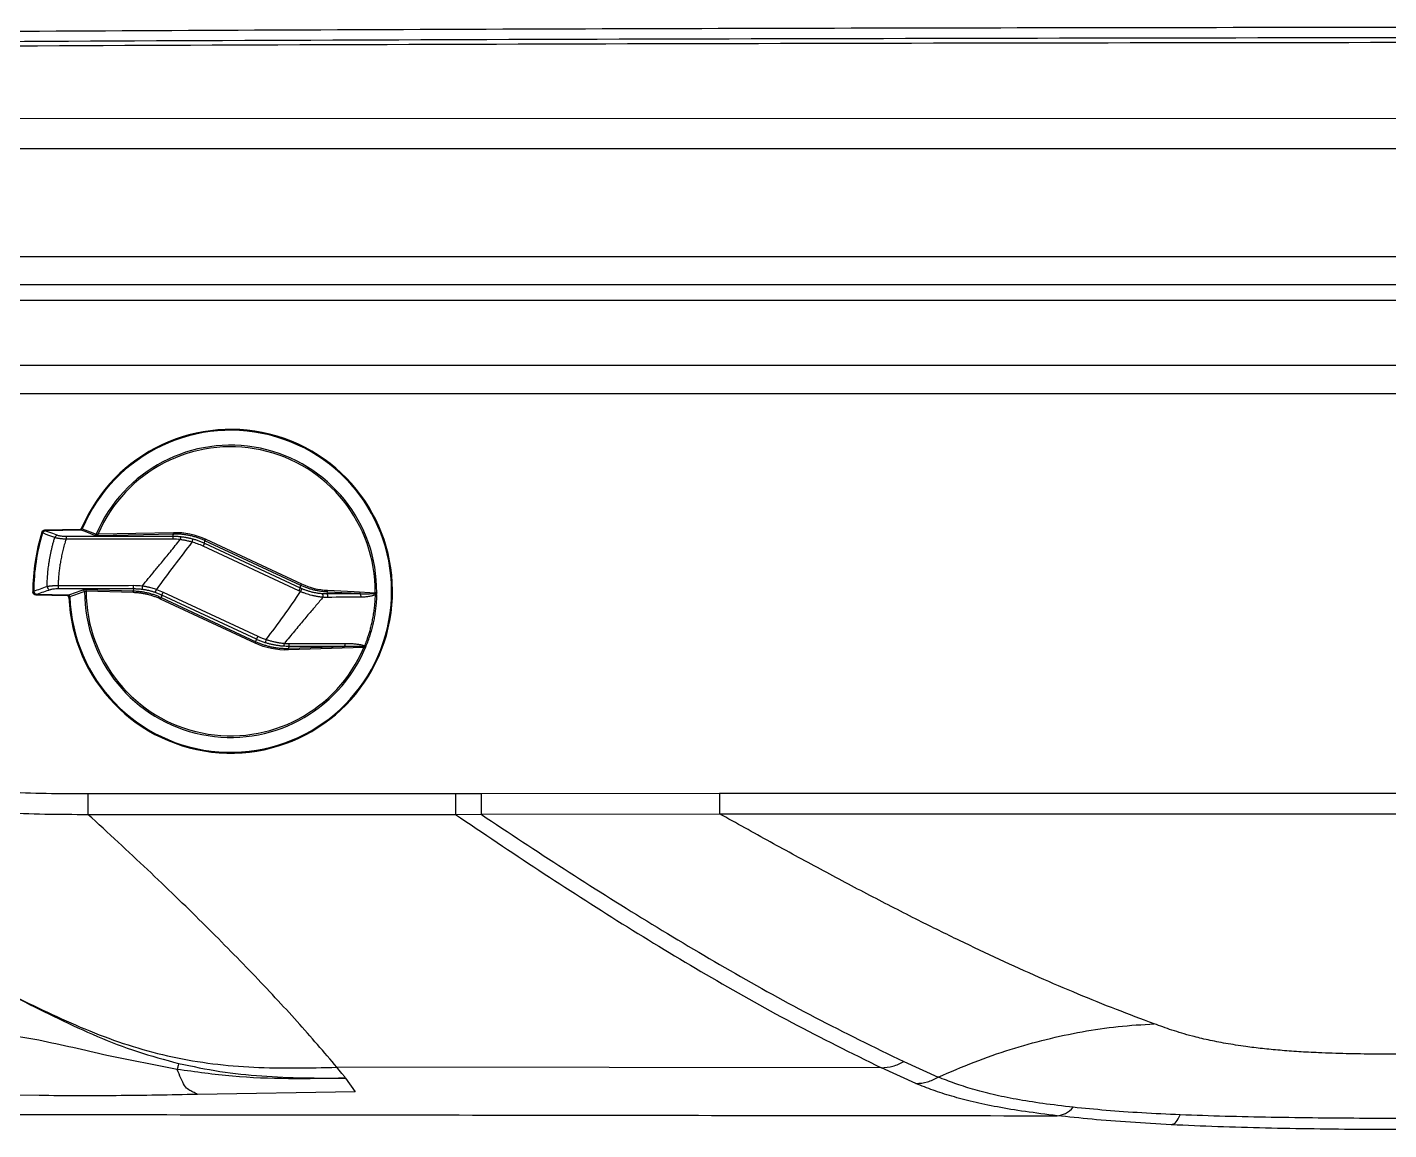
# Model space of a CAD drawing. Header units: inches. Extents: x 2 to 87, y 6 to 129.
# Drawn here: x 30.88 to 42.02, y 77.8 to 86.82 of the extents above; entities that cross this region are included whole.
import ezdxf

# ---------------------------------------------------------------- set-up
doc = ezdxf.new("R2010")
doc.units = ezdxf.units.IN
doc.header["$MEASUREMENT"] = 0
doc.layers.add('1', color=4, linetype='Continuous')
doc.layers.add('BDIM_CYAN', color=4, linetype='Continuous')

# ---------------------------------------------------------------- blocks, each defined once
blk = doc.blocks.new('1774501 top')
at = {"layer": 'BDIM_CYAN'}
for p, q in [((-39.15, 12.12), (-39.1, 12.11)), ((-38.6, 12.75), (-31.3, 12.9)), ((-31.21, 12.76), (-38.46, 12.6)), ((-38.46, 12.61), (-31.21, 12.76)), ((-38.46, 12.61), (-38.46, 12.6)), ((-31.21, 12.76), (-31.21, 12.76)), ((-30.84, 12.97), (-30.88, 12.99)), ((-27.57, 11.92), (-11.9, 12.25)), ((-27.56, 11.56), (-27.57, 11.92)), ((-11.9, 11.9), (-27.56, 11.56)), ((-11.99, 11.46), (-11.9, 11.9)), ((-11.9, 11.9), (-11.9, 12.25)), ((-7.86, 10.89), (-8.04, 10.23)), ((-5.45, 10.01), (-5.74, 9.39)), ((14.18, 0.1), (-5.74, 9.39)), ((-5.45, 10.01), (-5.34, 10.51)), ((-5.45, 10.01), (14.48, 0.73)), ((-5.34, 10.51), (-5.19, 10.84)), ((14.6, 1.22), (-5.34, 10.51)), ((-5.19, 10.84), (14.75, 1.54)), ((-40.98, 0.05), (-40.93, 0.05)), ((-30.04, 0), (-30.03, 0.35)), ((-30.03, 0.35), (-20.28, 0.09)), ((-20.29, -0.27), (-20.28, 0.09)), ((-20.18, 0.48), (-20.28, 0.09)), ((-15.67, -0.25), (-15.45, 0.4)), ((14.48, 0.73), (14.18, 0.1)), ((14.48, 0.73), (14.6, 1.22)), ((14.8, 0.58), (14.52, -0.05)), ((14.6, 1.22), (14.75, 1.54)), ((20.11, -0.15), (20.13, 0.2)), ((-33.96, -0.96), (-40.44, -0.78)), ((-40.26, -0.64), (-33.83, -0.81)), ((-40.26, -0.64), (-40.26, -0.65)), ((-33.83, -0.82), (-40.26, -0.65)), ((-33.83, -0.81), (-33.83, -0.82)), ((-33.44, -1.17), (-33.48, -1.17)), ((-20.29, -0.27), (-30.04, 0)), ((-14.59, -1.61), (-14.44, -1.29)), ((5.11, -10.8), (-14.59, -1.61)), ((-14.32, -0.8), (-14.44, -1.29)), ((-14.44, -1.29), (5.26, -10.48)), ((-14.32, -0.8), (-14.03, -0.17)), ((5.36, -9.97), (-14.32, -0.8)), ((-14.03, -0.17), (5.65, -9.35)), ((20.03, -0.48), (20.11, -0.15)), ((30.36, -0.29), (30.03, -0.29)), ((30.1, -0.66), (30.33, -0.67)), ((5.11, -10.8), (5.26, -10.48)), ((5.26, -10.48), (5.36, -9.97)), ((5.65, -9.35), (5.36, -9.97)), ((7.39, -10.03), (7.19, -10.68)), ((12.08, -11.46), (11.99, -11.85)), ((11.99, -11.85), (23.67, -11.46)), ((12.01, -12.2), (11.99, -11.85)), ((27.67, -11.68), (12.01, -12.2)), ((27.67, -11.68), (27.97, -11.81))]:
    blk.add_line(p, q, dxfattribs=at)
at = {"layer": 'BDIM_CYAN', "flags": 128}
for points in [[(-39.15, 12.12), (-39.2, 12.2), (-39.25, 12.26)], [(-36.58, 11.15), (-37.99, 11.69), (-39.1, 12.12)], [(-38.6, 12.75), (-38.54, 12.67), (-38.49, 12.61)], [(-38.46, 12.6), (-37.07, 12.07), (-35.98, 11.66)], [(-34.17, 11.46), (-21.75, 11.46), (-11.99, 11.46)], [(-31.21, 12.76), (-31.26, 12.84), (-31.3, 12.9)], [(-28.25, 11.62), (-29.9, 12.26), (-31.2, 12.76)], [(-30.98, 13.12), (-30.92, 13.04), (-30.88, 12.99)], [(-30.85, 12.96), (-29.23, 12.34), (-27.95, 11.85)], [(-12.06, 10.83), (-24.48, 10.82), (-34.24, 10.81)], [(-41.12, -0.08), (-41.04, -0.01), (-40.98, 0.05)], [(-20.18, 0.48), (-28.93, 0.49), (-35.8, 0.49)], [(20.13, 0.2), (25.68, -0.07), (30.03, -0.29)], [(-40.3, -0.65), (-40.38, -0.72), (-40.44, -0.78)], [(-33.96, -0.96), (-33.89, -0.88), (-33.83, -0.82)], [(-33.48, -1.17), (-33.56, -1.24), (-33.61, -1.3)], [(26.96, -0.49), (23.12, -0.3), (20.11, -0.15)], [(23.67, -11.46), (17.18, -11.46), (12.08, -11.46)], [(27.84, -11.41), (27.88, -11.42), (27.91, -11.44), (27.95, -11.45), (27.98, -11.47), (28.01, -11.48), (28.03, -11.49), (28.06, -11.5), (28.07, -11.5)]]:
    blk.add_lwpolyline(points, dxfattribs=at)
at = {"layer": 'BDIM_CYAN'}
for centre, radius, start, end in [((0, 0), 33.64, 182.2173, 157.0458), ((0, 0), 33.5, 182.0017, 157.1948), ((0, 0), 33.46, 182.0017, 157.1948), ((0, 0), 30.36, 359.4552, 157.0287), ((0, 0), 30.04, 359.4552, 156.6235), ((0, 0), 41.12, 162.6593, 180.1147), ((0, 0), 40.98, 162.7985, 179.9266), ((0, 0), 40.93, 162.7985, 179.9266), ((-39.06, 12.18), 0.0712, 185.9757, 235.9967), ((-38.48, 12.44), 0.17, 94.5662, 117.2715), ((-35.89, 10.95), 0.711, 97.2351, 163.5819), ((-32.2, 10.92), 2.04, 164.6426, 183.2972), ((-31.22, 12.75), 0.0179, 7.628, 32.3884), ((-30.76, 13.17), 0.225, 234.7682, 246.7159), ((-28.29, 11.98), 0.361, 277.0096, 338.5729), ((-10.12, 10.94), 1.94, 164.3578, 183.0438), ((-8.65, 10.64), 1.84, 156.7804, 176.7487), ((-40.9, -0.04), 0.0783, 113.7384, 164.4839), ((-37.43, 1.03), 0.727, 180.9627, 261.1906), ((-34.1, 1.06), 1.79, 175.4597, 198.4101), ((-30.73, -0.07), 0.372, 2.3107, 81.3383), ((-18.35, 1.07), 1.92, 174.9685, 197.8879), ((-16.62, 0.76), 1.78, 167.8235, 192.3805), ((-40.28, -0.49), 0.152, 241.5589, 264.7685), ((-33.83, -0.81), 0.0141, 307.3889, 343.301), ((-33.43, -1.21), 0.0771, 97.0905, 135.3962), ((0, 0), 30.36, 180.1062, 337.1155), ((0, 0), 30.04, 180.0029, 337.1155), ((18.03, -1), 1.21, 347.8874, 26.8875), ((18.95, -1.08), 1.24, 351.4291, 29.427), ((25.97, -1.07), 1.14, 352.6551, 30.4681), ((29.95, -1.15), 0.764, 59.1347, 84.6235), ((9.96, -10.82), 1.2, 330.2741, 359.7863), ((10.95, -10.95), 1.23, 335.5553, 3.9273), ((22.49, -10.93), 1.3, 335.9843, 4.3585), ((27.95, -10.89), 0.716, 253.5997, 277.6152)]:
    blk.add_arc(centre, radius, start, end, dxfattribs=at)
for points, knots in [([(-39.25, 12.26), (-39.24, 12.28), (-39.22, 12.32), (-39.19, 12.39), (-39.15, 12.46), (-39.09, 12.54), (-39, 12.61), (-38.91, 12.67), (-38.81, 12.71), (-38.71, 12.74), (-38.63, 12.74), (-38.6, 12.75)], [0, 0, 0, 0, 0.082696, 0.165713, 0.249933, 0.373054, 0.499705, 0.622741, 0.749442, 0.873887, 1, 1, 1, 1]), ([(-39.13, 12.17), (-39.12, 12.2), (-39.09, 12.25), (-39.04, 12.34), (-38.94, 12.45), (-38.82, 12.53), (-38.69, 12.58), (-38.58, 12.61), (-38.52, 12.61), (-38.49, 12.61)], [0, 0, 0, 0, 0.089795, 0.222323, 0.399208, 0.602564, 0.770539, 0.902388, 1, 1, 1, 1]), ([(-38.56, 12.59), (-38.57, 12.59), (-38.61, 12.58), (-38.67, 12.56), (-38.74, 12.53), (-38.82, 12.49), (-38.9, 12.43), (-38.98, 12.34), (-39.05, 12.24), (-39.08, 12.16), (-39.1, 12.12)], [0, 0, 0, 0, 0.068157, 0.152496, 0.253933, 0.372843, 0.50886, 0.660625, 0.825589, 1, 1, 1, 1]), ([(-38.46, 12.6), (-38.47, 12.6), (-38.51, 12.6), (-38.54, 12.59), (-38.56, 12.59)], [0, 0, 0, 0, 0.4889799, 1, 1, 1, 1]), ([(-35.98, 11.66), (-35.91, 11.63), (-35.8, 11.6), (-35.56, 11.55), (-35.41, 11.53), (-34.94, 11.48), (-34.56, 11.46), (-34.17, 11.46)], [0, 0, 0, 0, 0.25, 0.25, 0.5, 0.5, 1, 1, 1, 1]), ([(-31.3, 12.9), (-31.28, 12.9), (-31.25, 12.9), (-31.2, 12.92), (-31.15, 12.94), (-31.1, 12.96), (-31.06, 12.99), (-31.03, 13.03), (-31, 13.07), (-30.98, 13.1), (-30.98, 13.12)], [0, 0, 0, 0, 0.125525, 0.248905, 0.372766, 0.499705, 0.62283, 0.749345, 0.874059, 1, 1, 1, 1]), ([(-31.2, 12.76), (-31.2, 12.76), (-31.18, 12.77), (-31.14, 12.77), (-31.09, 12.78), (-31.05, 12.8), (-30.99, 12.84), (-30.93, 12.89), (-30.9, 12.95), (-30.89, 12.98)], [0, 0, 0, 0, 0.062715, 0.146039, 0.251127, 0.434437, 0.501241, 0.765392, 1, 1, 1, 1]), ([(-30.85, 12.96), (-30.85, 12.94), (-30.87, 12.91), (-30.9, 12.87), (-30.95, 12.83), (-31, 12.8), (-31.07, 12.77), (-31.14, 12.76), (-31.18, 12.76), (-31.2, 12.76)], [0, 0, 0, 0, 0.119594, 0.243187, 0.370122, 0.499681, 0.686647, 0.852648, 1, 1, 1, 1]), ([(-28.25, 11.62), (-28.19, 11.6), (-28.09, 11.58), (-27.85, 11.56), (-27.7, 11.56), (-27.56, 11.56)], [0, 0, 0, 0, 0.5, 0.5, 1, 1, 1, 1]), ([(-27.95, 11.85), (-27.95, 11.85), (-27.93, 11.84), (-27.9, 11.84), (-27.86, 11.85), (-27.82, 11.85), (-27.76, 11.86), (-27.7, 11.88), (-27.64, 11.89), (-27.59, 11.91), (-27.57, 11.92)], [0, 0, 0, 0, 0.098369, 0.201938, 0.312223, 0.430466, 0.557665, 0.694601, 0.841887, 1, 1, 1, 1]), ([(-11.99, 11.46), (-11.88, 11.46), (-11.66, 11.46), (-11.33, 11.45), (-11, 11.43), (-10.67, 11.4), (-10.45, 11.38), (-10.34, 11.37)], [0, 0, 0, 0, 0.199233, 0.39889, 0.598932, 0.799315, 1, 1, 1, 1]), ([(-5.34, 10.51), (-5.46, 10.57), (-5.7, 10.68), (-6.07, 10.83), (-6.44, 10.97), (-6.81, 11.11), (-7.19, 11.23), (-7.57, 11.35), (-7.96, 11.45), (-8.34, 11.54), (-8.73, 11.62), (-9.13, 11.7), (-9.52, 11.76), (-9.92, 11.81), (-10.31, 11.85), (-10.71, 11.88), (-11.11, 11.89), (-11.5, 11.9), (-11.76, 11.9), (-11.9, 11.9)], [0, 0, 0, 0, 0.058439, 0.117021, 0.175728, 0.23454, 0.293441, 0.352409, 0.411426, 0.470472, 0.529528, 0.588574, 0.647591, 0.706559, 0.76546, 0.824272, 0.882979, 0.941561, 1, 1, 1, 1]), ([(-10.34, 11.37), (-10.22, 11.35), (-9.97, 11.32), (-9.6, 11.27), (-9.24, 11.21), (-8.89, 11.14), (-8.54, 11.06), (-8.19, 10.98), (-7.97, 10.92), (-7.86, 10.89)], [0, 0, 0, 0, 0.1491, 0.2961538, 0.441136, 0.5840258, 0.7248068, 0.8634672, 1, 1, 1, 1]), ([(-38.16, 1.02), (-38.15, 1.22), (-38.15, 1.62), (-38.12, 2.23), (-38.09, 2.85), (-38.04, 3.48), (-37.98, 4.13), (-37.91, 4.78), (-37.82, 5.45), (-37.72, 6.13), (-37.61, 6.82), (-37.48, 7.52), (-37.33, 8.23), (-37.17, 8.95), (-36.99, 9.68), (-36.79, 10.41), (-36.65, 10.9), (-36.58, 11.15)], [0, 0, 0, 0, 0.058018, 0.117271, 0.17776, 0.239485, 0.302446, 0.366642, 0.432074, 0.498742, 0.566645, 0.635784, 0.706158, 0.777767, 0.85061, 0.924688, 1, 1, 1, 1]), ([(-34.24, 10.81), (-34.3, 10.81), (-34.41, 10.82), (-34.59, 10.83), (-34.76, 10.85), (-34.93, 10.87), (-35.09, 10.88), (-35.25, 10.9), (-35.4, 10.92), (-35.55, 10.94), (-35.69, 10.96), (-35.82, 10.98), (-35.95, 11), (-36.06, 11.03), (-36.17, 11.05), (-36.27, 11.07), (-36.36, 11.09), (-36.44, 11.11), (-36.51, 11.13), (-36.56, 11.14), (-36.58, 11.15)], [0, 0, 0, 0, 0.058307, 0.116749, 0.175238, 0.233684, 0.291995, 0.350081, 0.407848, 0.465208, 0.522074, 0.578364, 0.634, 0.688911, 0.743031, 0.796302, 0.848673, 0.900102, 0.950553, 1, 1, 1, 1]), ([(-34.24, 10.81), (-34.3, 10.61), (-34.42, 10.22), (-34.59, 9.64), (-34.74, 9.07), (-34.89, 8.5), (-35.02, 7.94), (-35.14, 7.38), (-35.25, 6.83), (-35.36, 6.28), (-35.45, 5.74), (-35.53, 5.21), (-35.6, 4.68), (-35.67, 4.17), (-35.72, 3.65), (-35.77, 3.15), (-35.81, 2.65), (-35.84, 2.16), (-35.87, 1.68), (-35.88, 1.36), (-35.89, 1.2)], [0, 0, 0, 0, 0.062605, 0.124362, 0.185276, 0.24535, 0.304587, 0.36299, 0.420564, 0.477311, 0.533234, 0.588338, 0.642624, 0.696097, 0.748759, 0.800612, 0.851661, 0.901906, 0.951352, 1, 1, 1, 1]), ([(-18.36, 1.13), (-17.95, 1.63), (-17.09, 2.66), (-15.78, 4.26), (-14.25, 6.12), (-12.47, 8.3), (-11.17, 9.9), (-10.49, 10.75)], [0, 0, 0, 0, 0.156328, 0.323014, 0.499998, 0.738902, 1, 1, 1, 1]), ([(-8.04, 10.23), (-8.15, 10.26), (-8.38, 10.32), (-8.73, 10.41), (-9.08, 10.49), (-9.43, 10.57), (-9.78, 10.63), (-10.14, 10.69), (-10.37, 10.73), (-10.49, 10.75)], [0, 0, 0, 0, 0.142315, 0.284721, 0.427271, 0.570017, 0.713016, 0.856324, 1, 1, 1, 1]), ([(-7.86, 10.89), (-7.74, 10.86), (-7.5, 10.8), (-7.16, 10.69), (-6.81, 10.57), (-6.46, 10.45), (-6.12, 10.31), (-5.78, 10.17), (-5.56, 10.07), (-5.45, 10.01)], [0, 0, 0, 0, 0.141961, 0.284291, 0.426947, 0.569889, 0.713073, 0.856458, 1, 1, 1, 1]), ([(-40.93, 0.03), (-40.93, 0), (-40.92, -0.05), (-40.9, -0.13), (-40.88, -0.21), (-40.84, -0.28), (-40.8, -0.34), (-40.76, -0.4), (-40.71, -0.45), (-40.67, -0.49), (-40.62, -0.52), (-40.57, -0.55), (-40.53, -0.57), (-40.49, -0.59), (-40.45, -0.61), (-40.42, -0.62), (-40.39, -0.62), (-40.37, -0.63), (-40.36, -0.63)], [0, 0, 0, 0, 0.087608, 0.17442, 0.25957, 0.34225, 0.421749, 0.497475, 0.568965, 0.635888, 0.698033, 0.7553, 0.807676, 0.85522, 0.898049, 0.936322, 0.97023, 1, 1, 1, 1]), ([(-38.16, 1.02), (-38.13, 1.02), (-38.08, 1.04), (-37.99, 1.06), (-37.89, 1.07), (-37.79, 1.09), (-37.68, 1.11), (-37.56, 1.12), (-37.44, 1.13), (-37.31, 1.15), (-37.19, 1.16), (-37.05, 1.17), (-36.92, 1.17), (-36.79, 1.18), (-36.65, 1.19), (-36.52, 1.19), (-36.39, 1.2), (-36.26, 1.2), (-36.13, 1.2), (-36.01, 1.2), (-35.93, 1.2), (-35.89, 1.2)], [0, 0, 0, 0, 0.0602202, 0.120167, 0.1797149, 0.2387414, 0.297129, 0.3547662, 0.4115481, 0.4673783, 0.5221684, 0.5758393, 0.6283213, 0.679554, 0.7294861, 0.7780758, 0.8252897, 0.8711028, 0.9154979, 0.9584648, 1, 1, 1, 1]), ([(-35.8, 0.49), (-35.99, 0.49), (-36.17, 0.49), (-36.52, 0.47), (-36.69, 0.46), (-36.99, 0.43), (-37.13, 0.41), (-37.36, 0.36), (-37.46, 0.34), (-37.54, 0.31)], [0, 0, 0, 0, 0.25, 0.25, 0.5, 0.5, 0.75, 0.75, 1, 1, 1, 1]), ([(-30.03, 0.35), (-30.16, 0.36), (-30.3, 0.35), (-30.53, 0.33), (-30.62, 0.32), (-30.68, 0.3)], [0, 0, 0, 0, 0.5, 0.5, 1, 1, 1, 1]), ([(-20.28, 0.09), (-20.14, 0.08), (-19.88, 0.07), (-19.48, 0.04), (-19.07, 0.01), (-18.67, -0.04), (-18.28, -0.1), (-17.88, -0.18), (-17.48, -0.26), (-17.09, -0.35), (-16.7, -0.45), (-16.31, -0.57), (-15.93, -0.69), (-15.55, -0.83), (-15.17, -0.97), (-14.8, -1.13), (-14.56, -1.24), (-14.44, -1.29)], [0, 0, 0, 0, 0.066325, 0.132795, 0.199389, 0.266086, 0.332861, 0.399694, 0.466561, 0.533439, 0.600306, 0.667139, 0.733914, 0.800611, 0.867205, 0.933675, 1, 1, 1, 1]), ([(-18.36, 0.38), (-18.48, 0.39), (-18.72, 0.42), (-19.08, 0.45), (-19.45, 0.47), (-19.81, 0.48), (-20.06, 0.48), (-20.18, 0.48)], [0, 0, 0, 0, 0.197733, 0.39666, 0.596722, 0.797857, 1, 1, 1, 1]), ([(-18.36, 1.13), (-18.26, 1.12), (-18.06, 1.09), (-17.77, 1.04), (-17.47, 0.98), (-17.18, 0.92), (-16.82, 0.83), (-16.4, 0.72), (-15.91, 0.57), (-15.6, 0.46), (-15.45, 0.4)], [0, 0, 0, 0, 0.100834, 0.201198, 0.301148, 0.400741, 0.500033, 0.670111, 0.83665, 1, 1, 1, 1]), ([(-15.67, -0.25), (-15.77, -0.21), (-15.96, -0.15), (-16.24, -0.06), (-16.53, 0.02), (-16.83, 0.1), (-17.13, 0.17), (-17.43, 0.23), (-17.74, 0.29), (-18.05, 0.34), (-18.25, 0.36), (-18.36, 0.38)], [0, 0, 0, 0, 0.1069707, 0.2148821, 0.3237787, 0.4337023, 0.5446919, 0.6567841, 0.7700124, 0.8844081, 1, 1, 1, 1]), ([(20.11, -0.15), (19.98, -0.14), (19.73, -0.13), (19.35, -0.09), (18.97, -0.05), (18.6, 0), (18.22, 0.07), (17.85, 0.14), (17.47, 0.22), (17.1, 0.31), (16.73, 0.41), (16.37, 0.53), (16.01, 0.65), (15.65, 0.77), (15.29, 0.91), (14.94, 1.06), (14.71, 1.17), (14.6, 1.22)], [0, 0, 0, 0, 0.066361, 0.132852, 0.199454, 0.266147, 0.332911, 0.399726, 0.466572, 0.533428, 0.600274, 0.667089, 0.733853, 0.800546, 0.867148, 0.933639, 1, 1, 1, 1]), ([(14.8, 0.58), (14.89, 0.54), (15.08, 0.46), (15.37, 0.35), (15.66, 0.24), (15.96, 0.14), (16.26, 0.05), (16.56, -0.04), (16.87, -0.12), (17.18, -0.19), (17.49, -0.25), (17.81, -0.31), (18.13, -0.36), (18.46, -0.39), (18.78, -0.43), (19, -0.44), (19.11, -0.45)], [0, 0, 0, 0, 0.067697, 0.135839, 0.204463, 0.273603, 0.343294, 0.413566, 0.48445, 0.555975, 0.628167, 0.701053, 0.774657, 0.849002, 0.924109, 1, 1, 1, 1]), ([(-40.44, -0.78), (-40.46, -0.78), (-40.5, -0.78), (-40.57, -0.76), (-40.64, -0.75), (-40.72, -0.71), (-40.82, -0.66), (-40.92, -0.57), (-41.01, -0.47), (-41.07, -0.35), (-41.11, -0.22), (-41.11, -0.13), (-41.12, -0.08)], [0, 0, 0, 0, 0.062779, 0.124971, 0.187161, 0.249935, 0.37479, 0.499659, 0.62446, 0.749429, 0.874715, 1, 1, 1, 1]), ([(-40.3, -0.65), (-40.32, -0.64), (-40.36, -0.64), (-40.44, -0.63), (-40.54, -0.6), (-40.65, -0.55), (-40.78, -0.45), (-40.88, -0.32), (-40.95, -0.16), (-40.97, -0.06), (-40.98, -0.02)], [0, 0, 0, 0, 0.0598211, 0.1385587, 0.2378161, 0.3586992, 0.50112, 0.6980622, 0.8648498, 1, 1, 1, 1]), ([(-40.36, -0.63), (-40.34, -0.63), (-40.31, -0.63), (-40.28, -0.64), (-40.26, -0.64)], [0, 0, 0, 0, 0.510222, 1, 1, 1, 1]), ([(-33.61, -1.3), (-33.62, -1.29), (-33.62, -1.26), (-33.63, -1.21), (-33.65, -1.14), (-33.71, -1.05), (-33.81, -0.99), (-33.9, -0.96), (-33.94, -0.96), (-33.96, -0.96)], [0, 0, 0, 0, 0.083147, 0.166187, 0.250422, 0.499594, 0.748807, 0.873864, 1, 1, 1, 1]), ([(-33.48, -1.16), (-33.49, -1.14), (-33.49, -1.11), (-33.51, -1.06), (-33.53, -1.01), (-33.56, -0.96), (-33.59, -0.92), (-33.64, -0.88), (-33.7, -0.85), (-33.77, -0.83), (-33.81, -0.82), (-33.83, -0.82)], [0, 0, 0, 0, 0.0949373, 0.1929193, 0.2935634, 0.3962805, 0.5003565, 0.607606, 0.7502274, 0.9073009, 1, 1, 1, 1]), ([(-33.82, -0.81), (-33.8, -0.82), (-33.76, -0.82), (-33.69, -0.83), (-33.63, -0.85), (-33.57, -0.89), (-33.51, -0.94), (-33.47, -1), (-33.45, -1.06), (-33.44, -1.11), (-33.44, -1.13)], [0, 0, 0, 0, 0.121723, 0.244083, 0.368103, 0.494103, 0.621616, 0.749489, 0.876154, 1, 1, 1, 1]), ([(-30.04, 0), (-30.05, 0), (-30.09, 0), (-30.14, 0), (-30.2, -0.01), (-30.25, -0.01), (-30.29, -0.02), (-30.33, -0.04), (-30.35, -0.05), (-30.36, -0.06)], [0, 0, 0, 0, 0.12981, 0.263359, 0.401045, 0.543231, 0.690254, 0.842418, 1, 1, 1, 1]), ([(-14.59, -1.61), (-14.7, -1.56), (-14.92, -1.46), (-15.26, -1.32), (-15.61, -1.18), (-15.95, -1.06), (-16.3, -0.94), (-16.65, -0.83), (-17.01, -0.74), (-17.49, -0.62), (-18.09, -0.49), (-18.82, -0.38), (-19.55, -0.3), (-20.04, -0.28), (-20.29, -0.27)], [0, 0, 0, 0, 0.0626358, 0.1251517, 0.1875885, 0.2499871, 0.3123885, 0.374834, 0.4373642, 0.5000201, 0.6251619, 0.749987, 0.8748237, 1, 1, 1, 1]), ([(-14.32, -0.8), (-14.43, -0.75), (-14.65, -0.65), (-14.99, -0.5), (-15.33, -0.37), (-15.56, -0.29), (-15.67, -0.25)], [0, 0, 0, 0, 0.2507275, 0.5010188, 0.7508005, 1, 1, 1, 1]), ([(19.22, -1.25), (18.98, -1.52), (18.48, -2.1), (17.72, -2.98), (16.91, -3.93), (16.05, -4.94), (15.15, -6), (14.21, -7.13), (13.23, -8.31), (12.21, -9.55), (11.51, -10.39), (11.16, -10.83)], [0, 0, 0, 0, 0.087692, 0.181346, 0.280936, 0.386422, 0.497749, 0.614852, 0.737654, 0.866068, 1, 1, 1, 1]), ([(19.22, -1.25), (19.1, -1.24), (18.87, -1.22), (18.53, -1.18), (18.19, -1.13), (17.85, -1.07), (17.51, -1.01), (17.18, -0.94), (16.76, -0.84), (16.25, -0.7), (15.67, -0.51), (15.19, -0.33), (14.86, -0.2), (14.69, -0.13), (14.6, -0.08), (14.55, -0.06), (14.53, -0.05)], [0, 0, 0, 0, 0.072893, 0.145203, 0.216997, 0.288344, 0.35931, 0.429962, 0.500363, 0.625832, 0.749946, 0.874933, 0.937551, 0.9689, 0.984586, 1, 1, 1, 1]), ([(26.96, -0.49), (27.17, -0.49), (27.53, -0.5), (28, -0.51), (28.3, -0.51), (28.58, -0.51), (28.86, -0.5), (29.19, -0.48), (29.47, -0.47), (29.7, -0.44), (29.88, -0.42), (29.98, -0.39), (30.02, -0.38)], [0, 0, 0, 0, 0.206363, 0.358518, 0.456405, 0.499994, 0.624023, 0.731729, 0.82313, 0.898254, 0.957163, 1, 1, 1, 1]), ([(30.1, -0.66), (30.07, -0.68), (30.02, -0.71), (29.94, -0.76), (29.85, -0.8), (29.73, -0.85), (29.58, -0.9), (29.34, -0.97), (29.02, -1.05), (28.53, -1.13), (27.88, -1.2), (27.37, -1.21), (27.1, -1.21)], [0, 0, 0, 0, 0.029063, 0.059481, 0.09135, 0.124753, 0.182207, 0.250045, 0.367903, 0.500344, 0.738488, 1, 1, 1, 1]), ([(27.84, -11.41), (27.9, -11.25), (28.04, -10.91), (28.25, -10.35), (28.49, -9.7), (28.73, -8.95), (28.98, -8.1), (29.23, -7.16), (29.47, -6.11), (29.68, -5.01), (29.85, -3.89), (29.98, -2.79), (30.06, -1.72), (30.09, -1.01), (30.1, -0.66)], [0, 0, 0, 0, 0.045603, 0.099776, 0.16255, 0.233952, 0.313995, 0.402679, 0.499979, 0.60545, 0.708244, 0.808299, 0.905565, 1, 1, 1, 1]), ([(30.33, -0.67), (30.32, -0.85), (30.31, -1.22), (30.29, -1.77), (30.25, -2.33), (30.2, -2.89), (30.14, -3.45), (30.07, -4.01), (29.99, -4.58), (29.9, -5.15), (29.8, -5.73), (29.68, -6.3), (29.55, -6.88), (29.41, -7.45), (29.26, -8.03), (29.09, -8.61), (28.92, -9.19), (28.73, -9.77), (28.52, -10.35), (28.31, -10.93), (28.15, -11.31), (28.07, -11.5)], [0, 0, 0, 0, 0.049327, 0.099022, 0.149083, 0.199513, 0.250309, 0.301473, 0.353004, 0.404903, 0.457168, 0.509801, 0.5628, 0.616167, 0.6699, 0.724, 0.778467, 0.8333, 0.8885, 0.944067, 1, 1, 1, 1]), ([(30.02, -0.38), (30.03, -0.37), (30.03, -0.34), (30.03, -0.3), (30.03, -0.29)], [0, 0, 0, 0, 0.503351, 1, 1, 1, 1]), ([(5.26, -10.48), (5.37, -10.53), (5.61, -10.64), (5.96, -10.78), (6.32, -10.92), (6.68, -11.05), (7.05, -11.17), (7.42, -11.29), (7.79, -11.39), (8.17, -11.48), (8.54, -11.56), (8.92, -11.64), (9.31, -11.7), (9.69, -11.75), (10.07, -11.79), (10.46, -11.83), (10.84, -11.85), (11.23, -11.86), (11.61, -11.86), (11.87, -11.86), (11.99, -11.85)], [0, 0, 0, 0, 0.055168, 0.110472, 0.165895, 0.221421, 0.277033, 0.332714, 0.388447, 0.444215, 0.5, 0.555785, 0.611553, 0.667286, 0.722967, 0.778579, 0.834105, 0.889528, 0.944832, 1, 1, 1, 1]), ([(7.19, -10.68), (7.06, -10.64), (6.82, -10.56), (6.45, -10.43), (6.08, -10.29), (5.72, -10.14), (5.48, -10.03), (5.36, -9.97)], [0, 0, 0, 0, 0.198986, 0.398547, 0.598616, 0.799123, 1, 1, 1, 1]), ([(11, -11.42), (10.88, -11.41), (10.63, -11.39), (10.26, -11.35), (9.9, -11.3), (9.54, -11.24), (9.18, -11.18), (8.84, -11.11), (8.49, -11.04), (8.16, -10.96), (7.83, -10.87), (7.51, -10.78), (7.29, -10.72), (7.19, -10.68)], [0, 0, 0, 0, 0.097254, 0.193283, 0.288068, 0.381592, 0.473839, 0.564797, 0.654456, 0.742809, 0.829852, 0.915582, 1, 1, 1, 1]), ([(7.39, -10.03), (7.51, -10.06), (7.73, -10.13), (8.06, -10.23), (8.4, -10.33), (8.74, -10.41), (9.08, -10.49), (9.42, -10.57), (9.77, -10.63), (10.11, -10.69), (10.46, -10.74), (10.81, -10.79), (11.04, -10.81), (11.16, -10.83)], [0, 0, 0, 0, 0.0901771, 0.1804037, 0.2707104, 0.3611288, 0.4516911, 0.5424307, 0.6333813, 0.7245778, 0.8160555, 0.9078505, 1, 1, 1, 1]), ([(23.78, -10.83), (23.97, -10.84), (24.33, -10.84), (24.86, -10.85), (25.36, -10.88), (25.81, -10.92), (26.2, -10.96), (26.54, -11.01), (26.84, -11.06), (27.1, -11.11), (27.34, -11.18), (27.54, -11.25), (27.7, -11.32), (27.8, -11.38), (27.84, -11.41)], [0, 0, 0, 0, 0.134768, 0.262856, 0.384421, 0.499614, 0.588796, 0.670119, 0.743663, 0.809528, 0.867846, 0.918809, 0.962704, 1, 1, 1, 1]), ([(27.75, -11.58), (27.72, -11.57), (27.65, -11.55), (27.54, -11.54), (27.41, -11.52), (27.24, -11.51), (27.05, -11.49), (26.84, -11.48), (26.59, -11.47), (26.32, -11.46), (26.03, -11.45), (25.57, -11.44), (24.78, -11.44), (24.1, -11.45), (23.67, -11.46)], [0, 0, 0, 0, 0.0211, 0.048554, 0.082413, 0.122702, 0.169437, 0.222626, 0.282275, 0.348388, 0.420967, 0.500015, 0.687007, 1, 1, 1, 1]), ([(27.67, -11.68), (27.69, -11.66), (27.71, -11.63), (27.74, -11.59), (27.75, -11.58)], [0, 0, 0, 0, 0.534584, 1, 1, 1, 1]), ([(27.75, -11.58), (27.75, -11.56), (27.77, -11.53), (27.79, -11.49), (27.82, -11.45), (27.83, -11.42), (27.84, -11.41)], [0, 0, 0, 0, 0.250438, 0.501172, 0.749328, 1, 1, 1, 1])]:
    blk.add_open_spline(points, degree=3, knots=knots, dxfattribs=at)
for points in [[(-39.15, 12.12), (-39.14, 12.14), (-39.14, 12.16), (-39.13, 12.17)], [(-39.1, 12.12), (-39.1, 12.12), (-39.1, 12.11), (-39.1, 12.11)], [(-38.49, 12.61), (-38.48, 12.61), (-38.47, 12.61), (-38.46, 12.61)], [(-31.2, 12.76), (-31.2, 12.76), (-31.2, 12.76), (-31.21, 12.76)], [(-31.21, 12.76), (-31.21, 12.76), (-31.2, 12.76), (-31.2, 12.76)], [(-30.89, 12.98), (-30.89, 12.98), (-30.88, 12.98), (-30.88, 12.99)], [(-30.84, 12.97), (-30.84, 12.97), (-30.84, 12.96), (-30.85, 12.96)], [(-11.9, 12.25), (-9.59, 12.3), (-7.29, 11.81), (-5.19, 10.84)], [(-8.04, 10.23), (-10.53, 6.97), (-13.01, 3.7), (-15.45, 0.4)], [(-10.49, 10.75), (-11.01, 10.8), (-11.53, 10.83), (-12.06, 10.83)], [(-5.74, 9.39), (-6.48, 9.74), (-7.25, 10.02), (-8.04, 10.23)], [(-40.98, -0.02), (-40.98, 0), (-40.98, 0.03), (-40.98, 0.05)], [(-40.93, 0.03), (-40.01, 0.36), (-39.09, 0.69), (-38.16, 1.02)], [(-40.93, 0.05), (-40.93, 0.05), (-40.93, 0.04), (-40.93, 0.03)], [(-37.54, 0.31), (-38.45, -0.01), (-39.36, -0.32), (-40.26, -0.64)], [(-35.89, 1.2), (-30.68, 1.22), (-25.47, 1.23), (-20.27, 1.24)], [(-33.82, -0.81), (-32.78, -0.44), (-31.73, -0.07), (-30.68, 0.3)], [(-20.27, 1.24), (-19.63, 1.25), (-18.99, 1.21), (-18.36, 1.13)], [(-15.45, 0.4), (-14.96, 0.23), (-14.49, 0.04), (-14.03, -0.17)], [(14.52, -0.05), (14.41, 0), (14.3, 0.05), (14.18, 0.1)], [(14.48, 0.73), (14.58, 0.68), (14.69, 0.63), (14.8, 0.58)], [(14.75, 1.54), (16.44, 0.75), (18.26, 0.3), (20.13, 0.2)], [(-40.26, -0.65), (-40.28, -0.65), (-40.29, -0.65), (-40.3, -0.65)], [(-33.83, -0.81), (-33.83, -0.81), (-33.82, -0.81), (-33.82, -0.81)], [(-33.83, -0.82), (-33.83, -0.82), (-33.83, -0.82), (-33.83, -0.82)], [(-33.48, -1.17), (-33.48, -1.17), (-33.48, -1.16), (-33.48, -1.16)], [(-30.36, -0.06), (-31.39, -0.41), (-32.42, -0.77), (-33.44, -1.13)], [(-33.44, -1.13), (-33.44, -1.15), (-33.44, -1.16), (-33.44, -1.17)], [(7.39, -10.03), (9.85, -6.76), (12.27, -3.46), (14.52, -0.05)], [(19.11, -0.45), (19.42, -0.47), (19.72, -0.48), (20.03, -0.48)], [(20.18, -1.27), (19.85, -1.27), (19.53, -1.27), (19.22, -1.25)], [(20.03, -0.48), (22.34, -0.48), (24.65, -0.48), (26.96, -0.49)], [(27.1, -1.21), (24.79, -1.23), (22.49, -1.25), (20.18, -1.27)], [(30.02, -0.38), (30.05, -0.46), (30.07, -0.56), (30.1, -0.66)], [(30.33, -0.67), (30.33, -0.61), (30.33, -0.55), (30.34, -0.49)], [(30.36, -0.29), (30.36, -0.36), (30.35, -0.43), (30.34, -0.49)], [(12.01, -12.2), (9.63, -12.28), (7.26, -11.8), (5.11, -10.8)], [(5.65, -9.35), (6.22, -9.61), (6.8, -9.84), (7.39, -10.03)], [(11.16, -10.83), (11.5, -10.85), (11.84, -10.86), (12.18, -10.86)], [(12.18, -10.86), (16.05, -10.85), (19.92, -10.84), (23.78, -10.83)], [(12.08, -11.46), (11.72, -11.46), (11.36, -11.44), (11, -11.42)], [(28.04, -11.6), (28.02, -11.67), (28, -11.74), (27.97, -11.81)], [(28.04, -11.6), (28.05, -11.57), (28.06, -11.54), (28.07, -11.5)]]:
    blk.add_open_spline(points, degree=3, dxfattribs=at)
blk = doc.blocks.new('2026 STRIDE')
at = {"layer": '1', "color": 3}
for p, q in [((42.218, 64.965), (11.762, 64.961)), ((42.218, 64.718), (11.765, 64.717)), ((12.122, 63.836), (72.314, 63.836)), ((12.122, 63.606), (72.314, 63.606)), ((28.131, 63.479), (57.248, 63.479)), ((28.252, 62.946), (57.126, 62.946)), ((57.126, 62.712), (28.252, 62.712)), ((29.039, 59.442), (32.046, 59.442)), ((29.039, 59.442), (29.039, 59.272)), ((32.046, 59.442), (32.256, 59.442)), ((32.046, 59.442), (32.046, 59.272)), ((32.256, 59.442), (34.207, 59.444)), ((32.256, 59.442), (32.256, 59.273)), ((34.207, 59.444), (51.295, 59.444)), ((34.207, 59.444), (34.207, 59.277)), ((29.039, 59.272), (32.046, 59.272)), ((32.046, 59.272), (32.256, 59.273)), ((32.256, 59.273), (34.207, 59.277)), ((34.207, 59.277), (51.295, 59.277)), ((28.638, 57.423), (28.339, 57.473)), ((29.769, 57.185), (29.193, 57.299)), ((35.532, 57.198), (31.077, 57.203)), ((31.096, 57.18), (31.077, 57.203)), ((31.118, 57.152), (31.096, 57.18)), ((35.815, 57.069), (35.532, 57.198)), ((35.716, 57.249), (35.998, 57.122)), ((31.14, 57.125), (31.118, 57.152)), ((31.148, 57.114), (31.14, 57.125)), ((31.148, 57.114), (31.225, 57.001)), ((28.641, 56.971), (28.339, 56.974)), ((31.225, 57.001), (29.935, 56.98))]:
    blk.add_line(p, q, dxfattribs=at)
at = {"layer": '1'}
for points, knots in [([(42.218, 65.713), (39.318, 65.71), (33.529, 65.705), (24.86, 65.66), (16.224, 65.592), (10.478, 65.522), (7.61, 65.487)], [0, 0, 0, 0, 0.2513861, 0.5018463, 0.7513833, 1, 1, 1, 1]), ([(7.611, 65.406), (11.456, 65.451), (19.146, 65.542), (30.682, 65.617), (38.373, 65.627), (42.218, 65.632)], [0, 0, 0, 0, 0.333333, 0.6666664, 1, 1, 1, 1]), ([(42.218, 65.589), (38.403, 65.585), (30.772, 65.576), (19.326, 65.509), (11.696, 65.427), (7.88, 65.385)], [0, 0, 0, 0, 0.3333336, 0.666667, 1, 1, 1, 1])]:
    blk.add_open_spline(points, degree=3, knots=knots, dxfattribs=at)
at = {"layer": '1', "color": 3}
for points, knots in [([(27.681, 59.555), (27.792, 59.532), (28.015, 59.486), (28.356, 59.454), (28.697, 59.442), (28.925, 59.442), (29.039, 59.442)], [0, 0, 0, 0, 0.249968, 0.49994, 0.749968, 1, 1, 1, 1]), ([(27.642, 59.395), (27.756, 59.37), (27.986, 59.322), (28.336, 59.286), (28.687, 59.272), (28.922, 59.272), (29.039, 59.272)], [0, 0, 0, 0, 0.249969, 0.499942, 0.749968, 1, 1, 1, 1]), ([(31.077, 57.203), (30.971, 57.326), (30.759, 57.573), (30.389, 57.969), (29.981, 58.383), (29.534, 58.816), (29.204, 59.12), (29.039, 59.272)], [0, 0, 0, 0, 0.2, 0.4, 0.6, 0.8, 1, 1, 1, 1]), ([(32.046, 59.272), (32.274, 59.118), (32.731, 58.81), (33.41, 58.374), (34.097, 57.958), (34.794, 57.564), (35.286, 57.32), (35.532, 57.198)], [0, 0, 0, 0, 0.200001, 0.400001, 0.600001, 0.800003, 1, 1, 1, 1]), ([(32.256, 59.273), (32.483, 59.122), (32.936, 58.822), (33.611, 58.396), (34.293, 57.991), (34.984, 57.606), (35.472, 57.368), (35.716, 57.249)], [0, 0, 0, 0, 0.200001, 0.400001, 0.600001, 0.800003, 1, 1, 1, 1]), ([(37.765, 57.558), (37.661, 57.597), (37.448, 57.676), (37.136, 57.803), (36.818, 57.939), (36.495, 58.085), (36.168, 58.24), (35.815, 58.414), (35.437, 58.608), (35.033, 58.822), (34.624, 59.045), (34.346, 59.2), (34.207, 59.277)], [0, 0, 0, 0, 0.079685, 0.163453, 0.250865, 0.341479, 0.434855, 0.530556, 0.645738, 0.762837, 0.881155, 1, 1, 1, 1]), ([(28.479, 57.762), (28.58, 57.713), (28.782, 57.615), (29.09, 57.481), (29.406, 57.368), (29.73, 57.283), (30.061, 57.227), (30.397, 57.2), (30.736, 57.195), (30.963, 57.2), (31.077, 57.203)], [0, 0, 0, 0, 0.126013, 0.251426, 0.376004, 0.5, 0.623996, 0.748573, 0.873987, 1, 1, 1, 1]), ([(28.483, 57.757), (28.588, 57.704), (28.796, 57.598), (29.115, 57.452), (29.442, 57.325), (29.668, 57.264), (29.781, 57.234)], [0, 0, 0, 0, 0.250032, 0.500059, 0.750033, 1, 1, 1, 1]), ([(35.998, 57.122), (36.095, 57.164), (36.289, 57.248), (36.585, 57.35), (36.88, 57.433), (37.175, 57.496), (37.471, 57.54), (37.667, 57.552), (37.765, 57.558)], [0, 0, 0, 0, 0.171503, 0.339671, 0.505528, 0.670141, 0.8346, 1, 1, 1, 1]), ([(39.816, 57.308), (39.735, 57.309), (39.574, 57.309), (39.337, 57.313), (39.127, 57.32), (38.946, 57.329), (38.792, 57.341), (38.647, 57.355), (38.497, 57.374), (38.347, 57.397), (38.202, 57.426), (38.053, 57.462), (37.907, 57.506), (37.812, 57.541), (37.765, 57.558)], [0, 0, 0, 0, 0.079271, 0.156826, 0.233109, 0.290329, 0.348326, 0.407717, 0.468884, 0.553315, 0.640608, 0.729803, 0.86487, 1, 1, 1, 1]), ([(29.193, 57.299), (29.101, 57.321), (28.917, 57.364), (28.731, 57.403), (28.638, 57.423)], [0, 0, 0, 0, 0.500192, 1, 1, 1, 1]), ([(29.781, 57.234), (29.78, 57.229), (29.778, 57.221), (29.772, 57.197), (29.769, 57.185)], [0, 0, 0, 0, 0.514053, 1, 1, 1, 1]), ([(31.148, 57.114), (30.993, 57.111), (30.683, 57.104), (30.221, 57.121), (29.92, 57.164), (29.769, 57.185)], [0, 0, 0, 0, 0.336791, 0.669176, 1, 1, 1, 1]), ([(29.935, 56.98), (29.923, 56.987), (29.9, 57), (29.864, 57.016), (29.829, 57.047), (29.799, 57.113), (29.779, 57.16), (29.769, 57.185)], [0, 0, 0, 0, 0.2078479, 0.4105831, 0.6044538, 0.797252, 1, 1, 1, 1]), ([(29.781, 57.234), (29.893, 57.21), (30.118, 57.163), (30.461, 57.128), (30.804, 57.114), (31.034, 57.114), (31.148, 57.114)], [0, 0, 0, 0, 0.249969, 0.499943, 0.749968, 1, 1, 1, 1]), ([(35.532, 57.198), (35.564, 57.2), (35.628, 57.205), (35.687, 57.234), (35.716, 57.249)], [0, 0, 0, 0, 0.499917, 1, 1, 1, 1]), ([(35.815, 57.069), (35.847, 57.072), (35.91, 57.076), (35.968, 57.107), (35.998, 57.122)], [0, 0, 0, 0, 0.500168, 1, 1, 1, 1]), ([(36.97, 56.806), (36.882, 56.817), (36.704, 56.839), (36.478, 56.877), (36.279, 56.919), (36.106, 56.965), (35.953, 57.014), (35.861, 57.051), (35.815, 57.069)], [0, 0, 0, 0, 0.166625, 0.333259, 0.499917, 0.666607, 0.833306, 1, 1, 1, 1]), ([(37.103, 56.875), (37.018, 56.885), (36.848, 56.905), (36.632, 56.94), (36.442, 56.979), (36.276, 57.023), (36.13, 57.07), (36.042, 57.105), (35.998, 57.122)], [0, 0, 0, 0, 0.166623, 0.333256, 0.499915, 0.666606, 0.833305, 1, 1, 1, 1]), ([(29.27, 56.97), (29.165, 56.969), (28.955, 56.968), (28.746, 56.97), (28.641, 56.971)], [0, 0, 0, 0, 0.500535, 1, 1, 1, 1]), ([(29.935, 56.98), (29.824, 56.978), (29.604, 56.973), (29.381, 56.971), (29.27, 56.97)], [0, 0, 0, 0, 0.500466, 1, 1, 1, 1]), ([(36.97, 56.806), (36.994, 56.81), (37.041, 56.817), (37.082, 56.856), (37.103, 56.875)], [0, 0, 0, 0, 0.500311, 1, 1, 1, 1]), ([(37.979, 56.813), (37.873, 56.818), (37.661, 56.828), (37.366, 56.849), (37.191, 56.866), (37.103, 56.875)], [0, 0, 0, 0, 0.333341, 0.666664, 1, 1, 1, 1]), ([(26.532, 56.817), (27.692, 56.816), (30.011, 56.815), (33.491, 56.81), (35.81, 56.807), (36.97, 56.806)], [0, 0, 0, 0, 0.333333, 0.666667, 1, 1, 1, 1]), ([(37.906, 56.732), (37.792, 56.739), (37.566, 56.751), (37.251, 56.776), (37.064, 56.796), (36.97, 56.806)], [0, 0, 0, 0, 0.333341, 0.666665, 1, 1, 1, 1]), ([(37.906, 56.732), (37.919, 56.737), (37.946, 56.746), (37.968, 56.791), (37.979, 56.813)], [0, 0, 0, 0, 0.500523, 1, 1, 1, 1]), ([(39.876, 56.692), (39.742, 56.692), (39.474, 56.693), (39.073, 56.697), (38.675, 56.704), (38.282, 56.715), (38.031, 56.726), (37.906, 56.732)], [0, 0, 0, 0, 0.20004, 0.400078, 0.600088, 0.800058, 1, 1, 1, 1]), ([(39.883, 56.782), (39.753, 56.783), (39.495, 56.784), (39.107, 56.787), (38.723, 56.792), (38.343, 56.8), (38.101, 56.809), (37.979, 56.813)], [0, 0, 0, 0, 0.200042, 0.400081, 0.600092, 0.800062, 1, 1, 1, 1])]:
    blk.add_open_spline(points, degree=3, knots=knots, dxfattribs=at)
at = {"xscale": 0.03937008, "yscale": 0.03937008, "zscale": 0.03937008}
blk.add_blockref('1774501 top', (30.207, 61.097), dxfattribs=at)

msp = doc.modelspace()

# ---------------------------------------------------------------- block references
msp.add_blockref('2026 STRIDE', (2.333, 21.11))

doc.saveas('drawing.dxf')
